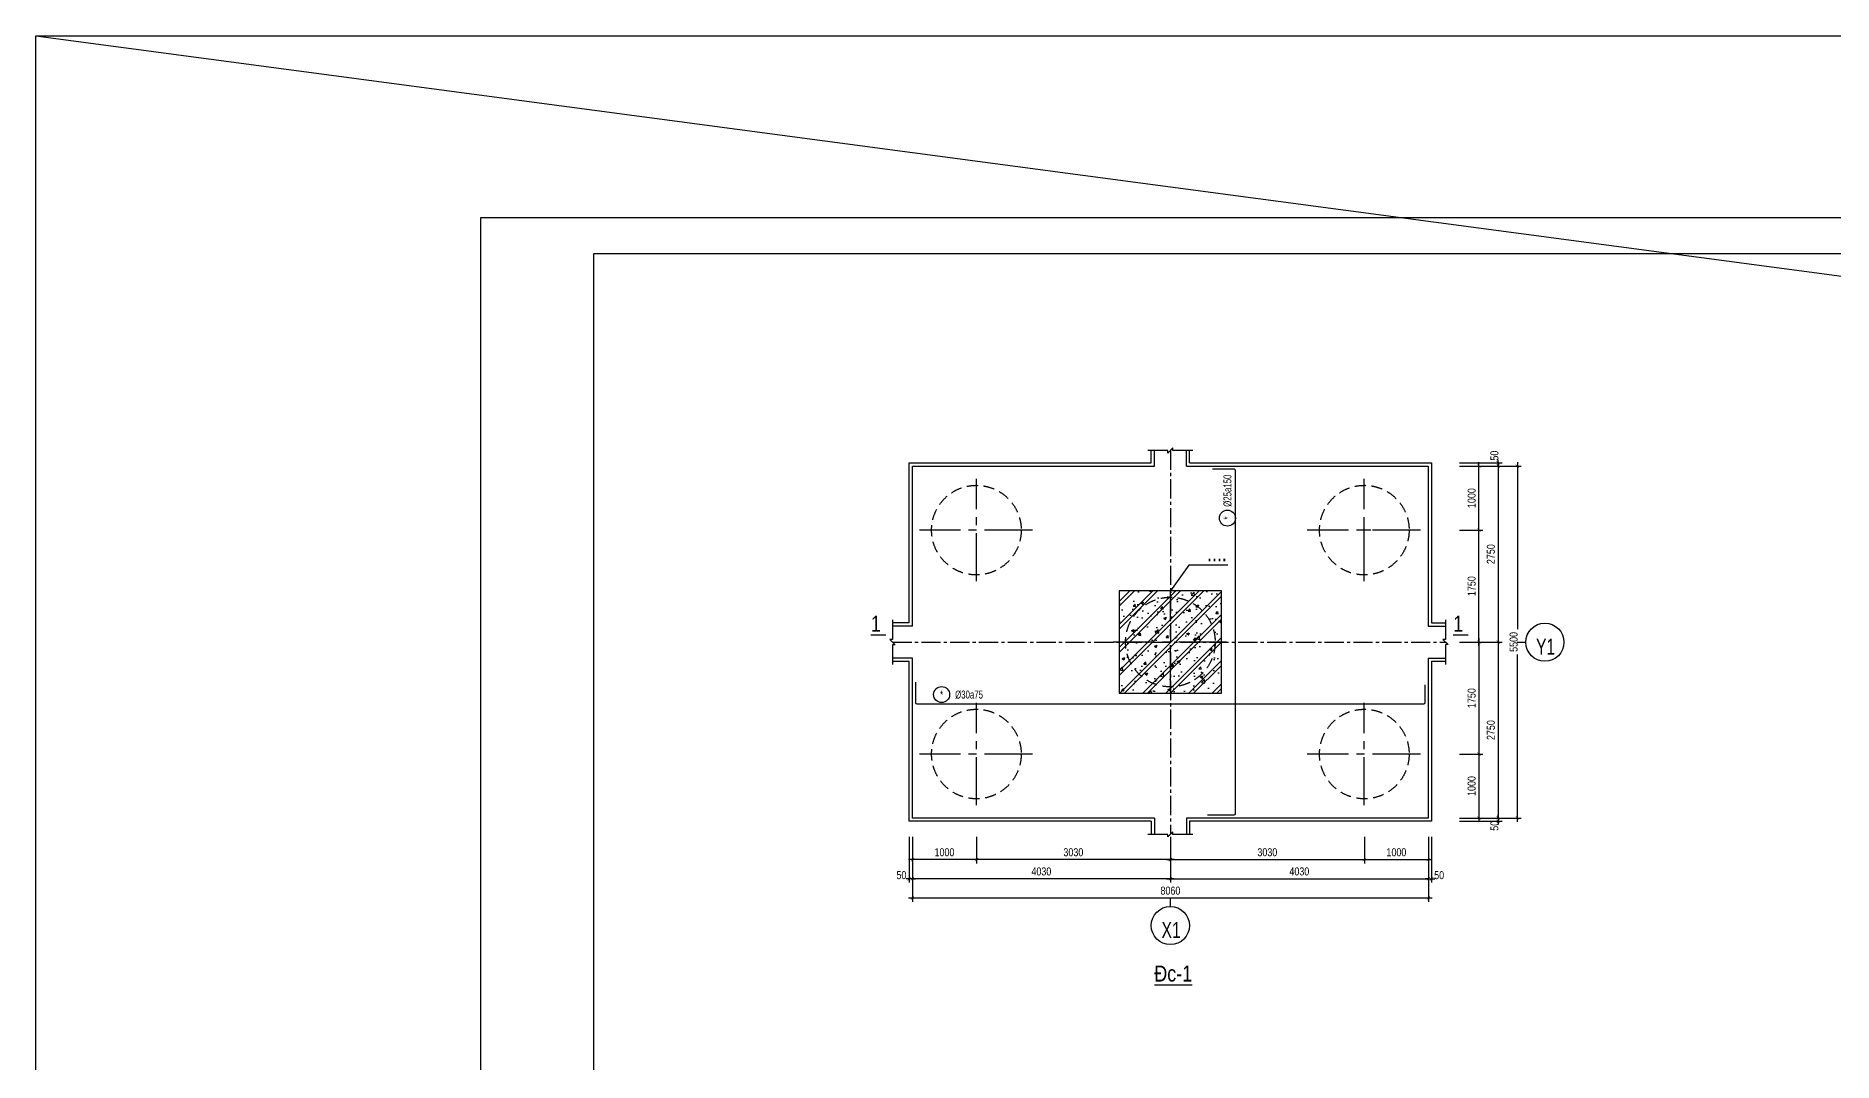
# Model space of a CAD drawing. Extents: x 71 to 2424299, y -14 to 1061502.
# Drawn here: x 1082950 to 1096987, y 494781 to 502800 of the extents above; entities that cross this region are included whole.
import ezdxf
from ezdxf.enums import TextEntityAlignment as Align

# ---------------------------------------------------------------- set-up
doc = ezdxf.new("R2010")
doc.units = 0
doc.header["$LTSCALE"] = 1000
doc.header["$MEASUREMENT"] = 0
doc.header["$PDMODE"] = 3
doc.linetypes.add('CENTER2', pattern=[1.125, 0.75, -0.125, 0.125, -0.125])
doc.linetypes.add('HIDDEN', pattern=[0.375, 0.25, -0.125])
doc.layers.get('0').update_dxf_attribs({"linetype": 'CONTINUOUS'})
doc.layers.get('Defpoints').update_dxf_attribs({"linetype": 'CONTINUOUS'})
for name, color, linetype in [('CDC.01.AXIS', 160, 'CENTER2'), ('CDC.02.DIM', 1, 'CONTINUOUS'), ('CDC.03.BORDER', 3, 'CONTINUOUS'), ('CDC.04.HIDDEN', 8, 'HIDDEN'), ('CDC.05.STEEL', 4, 'CONTINUOUS'), ('CDC.06.TEXT', 2, 'CONTINUOUS'), ('CDC.09.COLUMN', 4, 'CONTINUOUS'), ('CDC.10.HATCH', 9, 'CONTINUOUS'), ('CDC.11.NOTE', 8, 'CONTINUOUS'), ('CDC.12.PILE', 7, 'CONTINUOUS'), ('CDC.14.STEELNUM', 9, 'CONTINUOUS'), ('KCS_CHI', 1, 'CONTINUOUS')]:
    doc.layers.add(name, color=color, linetype=linetype)
doc.styles.add('ARIAL', font='arial.ttf', dxfattribs={"width": 0.8})
doc.dimstyles.new('50', dxfattribs={"dimscale": 25, "dimtxt": 2.5, "dimasz": 1, "dimexe": 1.2, "dimexo": 0, "dimgap": 1, "dimtad": 1, "dimdec": 0, "dimlfac": 2, "dimdsep": 46, "dimtxsty": 'ARIAL', "dimblk": 'ARCHTICK', "dimcen": 1, "dimdle": 1.2, "dimclrd": 1, "dimclre": 1, "dimclrt": 2, "dimadec": 0, "dimazin": 0, "dimtfac": 0.00072, "dimtdec": 0, "dimtix": 1, "dimtmove": 2, "dimatfit": 3, "dimfxl": 1, "dimtolj": 1, "dimarcsym": 0})

# ---------------------------------------------------------------- blocks, each defined once
blk = doc.blocks.new('_ArchTick')
at = {"color": 0, "linetype": 'ByBlock', "const_width": 0.15}
blk.add_lwpolyline([(-0.5, -0.5), (0.5, 0.5)], dxfattribs=at)
blk = doc.blocks.new('*D1548')
at = {"layer": 'CDC.02.DIM', "color": 1, "lineweight": -2, "transparency": 16777216}
for p, q in [((1089796, 496540), (1089796, 496183)), ((1091811, 496540), (1091811, 496183)), ((1091841, 496213), (1089766, 496213))]:
    blk.add_line(p, q, dxfattribs=at)
at = {"layer": 'Defpoints', "color": 0, "transparency": 16777216}
for p in [(1089796, 496540), (1091811, 496540), (1089796, 496213)]:
    blk.add_point(p, dxfattribs=at)
at = {"layer": 'CDC.02.DIM', "color": 1, "lineweight": -2, "transparency": 16777216, "xscale": 25, "yscale": 25, "zscale": 25, "rotation": 180}
blk.add_blockref('_ArchTick', (1089796, 496213), dxfattribs=at)
at = {"layer": 'CDC.02.DIM', "color": 1, "lineweight": -2, "transparency": 16777216, "xscale": 25, "yscale": 25, "zscale": 25}
blk.add_blockref('_ArchTick', (1091811, 496213), dxfattribs=at)
at = {"layer": 'CDC.02.DIM', "color": 2, "transparency": 16777216, "insert": (1090803, 496270), "char_height": 62.5, "attachment_point": 5, "style": 'ARIAL'}
blk.add_mtext('\\A1;4030', dxfattribs=at)
blk = doc.blocks.new('*D1549')
at = {"layer": 'CDC.02.DIM', "color": 1, "lineweight": -2, "transparency": 16777216}
for p, q in [((1089771, 496540), (1089771, 496183)), ((1089796, 496540), (1089796, 496183)), ((1089771, 496213), (1089746, 496213)), ((1089796, 496213), (1089771, 496213)), ((1089796, 496213), (1089821, 496213))]:
    blk.add_line(p, q, dxfattribs=at)
at = {"layer": 'Defpoints', "color": 0, "transparency": 16777216}
for p in [(1089771, 496540), (1089796, 496540), (1089771, 496213)]:
    blk.add_point(p, dxfattribs=at)
at = {"layer": 'CDC.02.DIM', "color": 1, "lineweight": -2, "transparency": 16777216, "xscale": 25, "yscale": 25, "zscale": 25}
blk.add_blockref('_ArchTick', (1089771, 496213), dxfattribs=at)
at = {"layer": 'CDC.02.DIM', "color": 1, "lineweight": -2, "transparency": 16777216, "xscale": 25, "yscale": 25, "zscale": 25, "rotation": 180}
blk.add_blockref('_ArchTick', (1089796, 496213), dxfattribs=at)
at = {"layer": 'CDC.02.DIM', "color": 2, "transparency": 16777216, "insert": (1089710, 496241), "char_height": 62.5, "attachment_point": 5, "style": 'ARIAL'}
blk.add_mtext('\\A1;50', dxfattribs=at)
blk = doc.blocks.new('*D1550')
at = {"layer": 'CDC.02.DIM', "color": 1, "lineweight": -2, "transparency": 16777216}
for p, q in [((1091811, 496540), (1091811, 496183)), ((1093826, 496540), (1093826, 496183)), ((1091781, 496213), (1093856, 496213))]:
    blk.add_line(p, q, dxfattribs=at)
at = {"layer": 'Defpoints', "color": 0, "transparency": 16777216}
for p in [(1091811, 496540), (1093826, 496540), (1093826, 496213)]:
    blk.add_point(p, dxfattribs=at)
at = {"layer": 'CDC.02.DIM', "color": 1, "lineweight": -2, "transparency": 16777216, "xscale": 25, "yscale": 25, "zscale": 25, "rotation": 180}
blk.add_blockref('_ArchTick', (1091811, 496213), dxfattribs=at)
at = {"layer": 'CDC.02.DIM', "color": 1, "lineweight": -2, "transparency": 16777216, "xscale": 25, "yscale": 25, "zscale": 25}
blk.add_blockref('_ArchTick', (1093826, 496213), dxfattribs=at)
at = {"layer": 'CDC.02.DIM', "color": 2, "transparency": 16777216, "insert": (1092818, 496270), "char_height": 62.5, "attachment_point": 5, "style": 'ARIAL'}
blk.add_mtext('\\A1;4030', dxfattribs=at)
blk = doc.blocks.new('*D1551')
at = {"layer": 'CDC.02.DIM', "color": 1, "lineweight": -2, "transparency": 16777216}
for p, q in [((1093826, 496540), (1093826, 496183)), ((1093851, 496540), (1093851, 496183)), ((1093826, 496213), (1093801, 496213)), ((1093826, 496213), (1093851, 496213)), ((1093851, 496213), (1093876, 496213))]:
    blk.add_line(p, q, dxfattribs=at)
at = {"layer": 'Defpoints', "color": 0, "transparency": 16777216}
for p in [(1093826, 496540), (1093851, 496540), (1093851, 496213)]:
    blk.add_point(p, dxfattribs=at)
at = {"layer": 'CDC.02.DIM', "color": 1, "lineweight": -2, "transparency": 16777216, "xscale": 25, "yscale": 25, "zscale": 25}
blk.add_blockref('_ArchTick', (1093826, 496213), dxfattribs=at)
at = {"layer": 'CDC.02.DIM', "color": 1, "lineweight": -2, "transparency": 16777216, "xscale": 25, "yscale": 25, "zscale": 25, "rotation": 180}
blk.add_blockref('_ArchTick', (1093851, 496213), dxfattribs=at)
at = {"layer": 'CDC.02.DIM', "color": 2, "transparency": 16777216, "insert": (1093910, 496241), "char_height": 62.5, "attachment_point": 5, "style": 'ARIAL'}
blk.add_mtext('\\A1;50', dxfattribs=at)
blk = doc.blocks.new('*D1552')
at = {"layer": 'CDC.02.DIM', "color": 1, "lineweight": -2, "transparency": 16777216}
for p, q in [((1089796, 496540), (1089796, 496033)), ((1093826, 496540), (1093826, 496033)), ((1089766, 496063), (1093856, 496063))]:
    blk.add_line(p, q, dxfattribs=at)
at = {"layer": 'Defpoints', "color": 0, "transparency": 16777216}
for p in [(1089796, 496540), (1093826, 496540), (1093826, 496063)]:
    blk.add_point(p, dxfattribs=at)
at = {"layer": 'CDC.02.DIM', "color": 1, "lineweight": -2, "transparency": 16777216, "xscale": 25, "yscale": 25, "zscale": 25, "rotation": 180}
blk.add_blockref('_ArchTick', (1089796, 496063), dxfattribs=at)
at = {"layer": 'CDC.02.DIM', "color": 1, "lineweight": -2, "transparency": 16777216, "xscale": 25, "yscale": 25, "zscale": 25}
blk.add_blockref('_ArchTick', (1093826, 496063), dxfattribs=at)
at = {"layer": 'CDC.02.DIM', "color": 2, "transparency": 16777216, "insert": (1091811, 496120), "char_height": 62.5, "attachment_point": 5, "style": 'ARIAL'}
blk.add_mtext('\\A1;8060', dxfattribs=at)
blk = doc.blocks.new('*D1553')
at = {"layer": 'CDC.02.DIM', "color": 1, "lineweight": -2, "transparency": 16777216}
for p, q in [((1090296, 496540), (1090296, 496333)), ((1091811, 496540), (1091811, 496333)), ((1091841, 496363), (1090266, 496363))]:
    blk.add_line(p, q, dxfattribs=at)
at = {"layer": 'Defpoints', "color": 0, "transparency": 16777216}
for p in [(1090296, 496540), (1091811, 496540), (1090296, 496363)]:
    blk.add_point(p, dxfattribs=at)
at = {"layer": 'CDC.02.DIM', "color": 1, "lineweight": -2, "transparency": 16777216, "xscale": 25, "yscale": 25, "zscale": 25, "rotation": 180}
blk.add_blockref('_ArchTick', (1090296, 496363), dxfattribs=at)
at = {"layer": 'CDC.02.DIM', "color": 1, "lineweight": -2, "transparency": 16777216, "xscale": 25, "yscale": 25, "zscale": 25}
blk.add_blockref('_ArchTick', (1091811, 496363), dxfattribs=at)
at = {"layer": 'CDC.02.DIM', "color": 2, "transparency": 16777216, "insert": (1091053, 496420), "char_height": 62.5, "attachment_point": 5, "style": 'ARIAL'}
blk.add_mtext('\\A1;3030', dxfattribs=at)
blk = doc.blocks.new('*D1554')
at = {"layer": 'CDC.02.DIM', "color": 1, "lineweight": -2, "transparency": 16777216}
for p, q in [((1091811, 496540), (1091811, 496333)), ((1093326, 496540), (1093326, 496333)), ((1091781, 496363), (1093356, 496363))]:
    blk.add_line(p, q, dxfattribs=at)
at = {"layer": 'Defpoints', "color": 0, "transparency": 16777216}
for p in [(1091811, 496540), (1093326, 496540), (1093326, 496363)]:
    blk.add_point(p, dxfattribs=at)
at = {"layer": 'CDC.02.DIM', "color": 1, "lineweight": -2, "transparency": 16777216, "xscale": 25, "yscale": 25, "zscale": 25, "rotation": 180}
blk.add_blockref('_ArchTick', (1091811, 496363), dxfattribs=at)
at = {"layer": 'CDC.02.DIM', "color": 1, "lineweight": -2, "transparency": 16777216, "xscale": 25, "yscale": 25, "zscale": 25}
blk.add_blockref('_ArchTick', (1093326, 496363), dxfattribs=at)
at = {"layer": 'CDC.02.DIM', "color": 2, "transparency": 16777216, "insert": (1092568, 496420), "char_height": 62.5, "attachment_point": 5, "style": 'ARIAL'}
blk.add_mtext('\\A1;3030', dxfattribs=at)
blk = doc.blocks.new('*D1555')
at = {"layer": 'CDC.02.DIM', "color": 1, "lineweight": -2, "transparency": 16777216}
for p, q in [((1094070, 499438), (1094401, 499438)), ((1094371, 499468), (1094371, 498033)), ((1094070, 498063), (1094401, 498063))]:
    blk.add_line(p, q, dxfattribs=at)
at = {"layer": 'Defpoints', "color": 0, "transparency": 16777216}
for p in [(1094070, 499438), (1094070, 498063), (1094371, 498063)]:
    blk.add_point(p, dxfattribs=at)
at = {"layer": 'CDC.02.DIM', "color": 1, "lineweight": -2, "transparency": 16777216, "xscale": 25, "yscale": 25, "zscale": 25}
for p, rotation in [((1094371, 499438), 90), ((1094371, 498063), 270)]:
    blk.add_blockref('_ArchTick', p, dxfattribs=dict(at, rotation=rotation))
at = {"layer": 'CDC.02.DIM', "color": 2, "transparency": 16777216, "insert": (1094314, 498750), "char_height": 62.5, "attachment_point": 5, "rotation": 90, "style": 'ARIAL'}
blk.add_mtext('\\A1;2750', dxfattribs=at)
blk = doc.blocks.new('*D1556')
at = {"layer": 'CDC.02.DIM', "color": 1, "lineweight": -2, "transparency": 16777216}
for p, q in [((1094070, 498063), (1094401, 498063)), ((1094371, 498093), (1094371, 496658)), ((1094070, 496688), (1094401, 496688))]:
    blk.add_line(p, q, dxfattribs=at)
at = {"layer": 'Defpoints', "color": 0, "transparency": 16777216}
for p in [(1094070, 498063), (1094070, 496688), (1094371, 496688)]:
    blk.add_point(p, dxfattribs=at)
at = {"layer": 'CDC.02.DIM', "color": 1, "lineweight": -2, "transparency": 16777216, "xscale": 25, "yscale": 25, "zscale": 25}
for p, rotation in [((1094371, 498063), 90), ((1094371, 496688), 270)]:
    blk.add_blockref('_ArchTick', p, dxfattribs=dict(at, rotation=rotation))
at = {"layer": 'CDC.02.DIM', "color": 2, "transparency": 16777216, "insert": (1094314, 497375), "char_height": 62.5, "attachment_point": 5, "rotation": 90, "style": 'ARIAL'}
blk.add_mtext('\\A1;2750', dxfattribs=at)
blk = doc.blocks.new('*D1557')
at = {"layer": 'CDC.02.DIM', "color": 1, "lineweight": -2, "transparency": 16777216}
for p, q in [((1094070, 499438), (1094551, 499438)), ((1094521, 499468), (1094521, 498164)), ((1094521, 496658), (1094521, 497965)), ((1094070, 496688), (1094551, 496688))]:
    blk.add_line(p, q, dxfattribs=at)
at = {"layer": 'Defpoints', "color": 0, "transparency": 16777216}
for p in [(1094070, 499438), (1094070, 496688), (1094521, 496688)]:
    blk.add_point(p, dxfattribs=at)
at = {"layer": 'CDC.02.DIM', "color": 1, "lineweight": -2, "transparency": 16777216, "xscale": 25, "yscale": 25, "zscale": 25}
for p, rotation in [((1094521, 499438), 90), ((1094521, 496688), 270)]:
    blk.add_blockref('_ArchTick', p, dxfattribs=dict(at, rotation=rotation))
at = {"layer": 'CDC.02.DIM', "color": 2, "transparency": 16777216, "insert": (1094492, 498064), "char_height": 62.5, "attachment_point": 5, "rotation": 90, "style": 'ARIAL'}
blk.add_mtext('\\A1;5500', dxfattribs=at)
blk = doc.blocks.new('*D1558')
at = {"layer": 'CDC.02.DIM', "color": 1, "lineweight": -2, "transparency": 16777216}
for p, q in [((1094070, 499463), (1094401, 499463)), ((1094070, 499438), (1094401, 499438)), ((1094371, 499463), (1094371, 499488)), ((1094371, 499438), (1094371, 499463)), ((1094371, 499438), (1094371, 499413))]:
    blk.add_line(p, q, dxfattribs=at)
at = {"layer": 'Defpoints', "color": 0, "transparency": 16777216}
for p in [(1094070, 499463), (1094070, 499438), (1094371, 499463)]:
    blk.add_point(p, dxfattribs=at)
at = {"layer": 'CDC.02.DIM', "color": 1, "lineweight": -2, "transparency": 16777216, "xscale": 25, "yscale": 25, "zscale": 25}
for p, rotation in [((1094371, 499463), 270), ((1094371, 499438), 90)]:
    blk.add_blockref('_ArchTick', p, dxfattribs=dict(at, rotation=rotation))
at = {"layer": 'CDC.02.DIM', "color": 2, "transparency": 16777216, "insert": (1094342, 499520), "char_height": 62.5, "attachment_point": 5, "rotation": 90, "style": 'ARIAL'}
blk.add_mtext('\\A1;50', dxfattribs=at)
blk = doc.blocks.new('*D1559')
at = {"layer": 'CDC.02.DIM', "color": 1, "lineweight": -2, "transparency": 16777216}
for p, q in [((1094070, 496688), (1094401, 496688)), ((1094070, 496663), (1094401, 496663)), ((1094371, 496688), (1094371, 496713)), ((1094371, 496688), (1094371, 496663)), ((1094371, 496663), (1094371, 496638))]:
    blk.add_line(p, q, dxfattribs=at)
at = {"layer": 'Defpoints', "color": 0, "transparency": 16777216}
for p in [(1094070, 496688), (1094070, 496663), (1094371, 496663)]:
    blk.add_point(p, dxfattribs=at)
at = {"layer": 'CDC.02.DIM', "color": 1, "lineweight": -2, "transparency": 16777216, "xscale": 25, "yscale": 25, "zscale": 25}
for p, rotation in [((1094371, 496688), 270), ((1094371, 496663), 90)]:
    blk.add_blockref('_ArchTick', p, dxfattribs=dict(at, rotation=rotation))
at = {"layer": 'CDC.02.DIM', "color": 2, "transparency": 16777216, "insert": (1094342, 496627), "char_height": 62.5, "attachment_point": 5, "rotation": 90, "style": 'ARIAL'}
blk.add_mtext('\\A1;50', dxfattribs=at)
blk = doc.blocks.new('*D1560')
at = {"layer": 'CDC.02.DIM', "color": 1, "lineweight": -2, "transparency": 16777216}
for p, q in [((1094070, 498938, 0), (1094251, 498938, 0)), ((1094221, 498033, 0), (1094221, 498968, 0)), ((1094070, 498063, 0), (1094251, 498063, 0))]:
    blk.add_line(p, q, dxfattribs=at)
at = {"layer": 'Defpoints', "color": 0, "transparency": 16777216}
for p in [(1094070, 498938), (1094221, 498938, 0), (1094070, 498063)]:
    blk.add_point(p, dxfattribs=at)
at = {"layer": 'CDC.02.DIM', "color": 1, "lineweight": -2, "transparency": 16777216, "xscale": 25, "yscale": 25, "zscale": 25}
for p, rotation in [((1094221, 498938, 0), 90), ((1094221, 498063, 0), 270)]:
    blk.add_blockref('_ArchTick', p, dxfattribs=dict(at, rotation=rotation))
at = {"layer": 'CDC.02.DIM', "color": 2, "transparency": 16777216, "insert": (1094164, 498500, 0), "char_height": 62.5, "attachment_point": 5, "rotation": 90, "style": 'ARIAL'}
blk.add_mtext('\\A1;1750', dxfattribs=at)
blk = doc.blocks.new('*D1561')
at = {"layer": 'CDC.02.DIM', "color": 1, "lineweight": -2, "transparency": 16777216}
for p, q in [((1094070, 498063, 0), (1094251, 498063, 0)), ((1094221, 498093, 0), (1094221, 497158, 0)), ((1094070, 497188, 0), (1094251, 497188, 0))]:
    blk.add_line(p, q, dxfattribs=at)
at = {"layer": 'Defpoints', "color": 0, "transparency": 16777216}
for p in [(1094070, 498063, 0), (1094070, 497188, 0), (1094221, 497188, 0)]:
    blk.add_point(p, dxfattribs=at)
at = {"layer": 'CDC.02.DIM', "color": 1, "lineweight": -2, "transparency": 16777216, "xscale": 25, "yscale": 25, "zscale": 25}
for p, rotation in [((1094221, 498063, 0), 90), ((1094221, 497188, 0), 270)]:
    blk.add_blockref('_ArchTick', p, dxfattribs=dict(at, rotation=rotation))
at = {"layer": 'CDC.02.DIM', "color": 2, "transparency": 16777216, "insert": (1094164, 497625, 0), "char_height": 62.5, "attachment_point": 5, "rotation": 90, "style": 'ARIAL'}
blk.add_mtext('\\A1;1750', dxfattribs=at)
blk = doc.blocks.new('D1400')
at = {"layer": 'CDC.01.AXIS'}
for p, q in [((0, -800), (0, 800)), ((879, 0), (-891, 0))]:
    blk.add_line(p, q, dxfattribs=at)
at = {"layer": 'CDC.04.HIDDEN', "ltscale": 0.7}
blk.add_circle((0, 0), 700, dxfattribs=at)
blk = doc.blocks.new('*D1703')
at = {"layer": 'CDC.02.DIM', "color": 1, "lineweight": -2, "transparency": 16777216}
for p, q in [((1089796, 496540), (1089796, 496333)), ((1090296, 496540), (1090296, 496333)), ((1090326, 496363), (1089766, 496363))]:
    blk.add_line(p, q, dxfattribs=at)
at = {"layer": 'Defpoints', "color": 0, "transparency": 16777216}
for p in [(1089796, 496540), (1090296, 496540), (1089796, 496363)]:
    blk.add_point(p, dxfattribs=at)
at = {"layer": 'CDC.02.DIM', "color": 1, "lineweight": -2, "transparency": 16777216, "xscale": 25, "yscale": 25, "zscale": 25, "rotation": 180}
blk.add_blockref('_ArchTick', (1089796, 496363), dxfattribs=at)
at = {"layer": 'CDC.02.DIM', "color": 1, "lineweight": -2, "transparency": 16777216, "xscale": 25, "yscale": 25, "zscale": 25}
blk.add_blockref('_ArchTick', (1090296, 496363), dxfattribs=at)
at = {"layer": 'CDC.02.DIM', "color": 2, "transparency": 16777216, "insert": (1090046, 496420), "char_height": 62.5, "attachment_point": 5, "style": 'ARIAL'}
blk.add_mtext('\\A1;1000', dxfattribs=at)
blk = doc.blocks.new('*D1704')
at = {"layer": 'CDC.02.DIM', "color": 1, "lineweight": -2, "transparency": 16777216}
for p, q in [((1093326, 496540), (1093326, 496333)), ((1093826, 496540), (1093826, 496333)), ((1093296, 496363), (1093856, 496363))]:
    blk.add_line(p, q, dxfattribs=at)
at = {"layer": 'Defpoints', "color": 0, "transparency": 16777216}
for p in [(1093326, 496540), (1093826, 496540), (1093826, 496363)]:
    blk.add_point(p, dxfattribs=at)
at = {"layer": 'CDC.02.DIM', "color": 1, "lineweight": -2, "transparency": 16777216, "xscale": 25, "yscale": 25, "zscale": 25, "rotation": 180}
blk.add_blockref('_ArchTick', (1093326, 496363), dxfattribs=at)
at = {"layer": 'CDC.02.DIM', "color": 1, "lineweight": -2, "transparency": 16777216, "xscale": 25, "yscale": 25, "zscale": 25}
blk.add_blockref('_ArchTick', (1093826, 496363), dxfattribs=at)
at = {"layer": 'CDC.02.DIM', "color": 2, "transparency": 16777216, "insert": (1093576, 496420), "char_height": 62.5, "attachment_point": 5, "style": 'ARIAL'}
blk.add_mtext('\\A1;1000', dxfattribs=at)
blk = doc.blocks.new('*D1705')
at = {"layer": 'CDC.02.DIM', "color": 1, "lineweight": -2, "transparency": 16777216}
for p, q in [((1094070, 497188), (1094251, 497188)), ((1094221, 497218), (1094221, 496658)), ((1094070, 496688), (1094251, 496688))]:
    blk.add_line(p, q, dxfattribs=at)
at = {"layer": 'Defpoints', "color": 0, "transparency": 16777216}
for p in [(1094070, 497188, 0), (1094070, 496688, 0), (1094221, 496688)]:
    blk.add_point(p, dxfattribs=at)
at = {"layer": 'CDC.02.DIM', "color": 1, "lineweight": -2, "transparency": 16777216, "xscale": 25, "yscale": 25, "zscale": 25}
for p, rotation in [((1094221, 497188), 90), ((1094221, 496688), 270)]:
    blk.add_blockref('_ArchTick', p, dxfattribs=dict(at, rotation=rotation))
at = {"layer": 'CDC.02.DIM', "color": 2, "transparency": 16777216, "insert": (1094164, 496938), "char_height": 62.5, "attachment_point": 5, "rotation": 90, "style": 'ARIAL'}
blk.add_mtext('\\A1;1000', dxfattribs=at)
blk = doc.blocks.new('*D1706')
at = {"layer": 'CDC.02.DIM', "color": 1, "lineweight": -2, "transparency": 16777216}
for p, q in [((1094070, 499438), (1094251, 499438)), ((1094221, 498908), (1094221, 499468)), ((1094070, 498938), (1094251, 498938))]:
    blk.add_line(p, q, dxfattribs=at)
at = {"layer": 'Defpoints', "color": 0, "transparency": 16777216}
for p in [(1094070, 499438), (1094221, 499438), (1094070, 498938)]:
    blk.add_point(p, dxfattribs=at)
at = {"layer": 'CDC.02.DIM', "color": 1, "lineweight": -2, "transparency": 16777216, "xscale": 25, "yscale": 25, "zscale": 25}
for p, rotation in [((1094221, 499438), 90), ((1094221, 498938), 270)]:
    blk.add_blockref('_ArchTick', p, dxfattribs=dict(at, rotation=rotation))
at = {"layer": 'CDC.02.DIM', "color": 2, "transparency": 16777216, "insert": (1094164, 499188), "char_height": 62.5, "attachment_point": 5, "rotation": 90, "style": 'ARIAL'}
blk.add_mtext('\\A1;1000', dxfattribs=at)
blk = doc.blocks.new('34')
at = {"color": 4, "elevation": 0}
blk.add_lwpolyline([(1087304, 521743), (1107165, 521743), (1107165, 536023), (1087304, 536023)], close=True, dxfattribs=at)
at = {"layer": 'Defpoints', "elevation": 0}
blk.add_lwpolyline([(1086424, 521457), (1086424, 536307), (1107449, 536307), (1107449, 521457), (1086424, 521457)], close=True, dxfattribs=at)

msp = doc.modelspace()

# ---------------------------------------------------------------- hatches: boundary and pattern name
at = {"layer": 'CDC.10.HATCH'}
h = msp.add_hatch(dxfattribs=at)
h.set_pattern_fill('CHAU-01', color=256, scale=30, style=0, pattern_type=2)
h.set_pattern_definition([(50, (0, -17150), (215.178055, -18.82564), [22.5, -247.5]), (355, (0, -17150), (-41.6254, 225.65764), [18, -198]), (100.4514, (17.93, -17151.57), (173.552815, 206.831863), [19.122057, -210.342634]), (46.1842, (0, -17090), (320.172315, -49.655704), [33.75, -371.25]), (96.6356, (26.68, -17094.14), (280.39881, 292.23536), [28.68309, -315.5139]), (351.1842, (0, -17090), (280.39858, 292.23558), [27, -297]), (21, (30, -17105), (179.072116, -120.785667), [22.5, -247.5]), (326, (30, -17105), (72.9946, 217.545014), [18, -198]), (71.4514, (44.92, -17115.07), (252.06679, 96.75915), [19.122057, -210.342634]), (37.5, (0, -17150), (3.6479566, 99.868156), [0, -195.6, 0, -201, 0, -198.75]), (7.5, (0, -17150), (78.920861, 118.323514), [0, -114.6, 0, -191.1, 0, -75.75]), (327.5, (-66.9, -17150), (160.146731, -6.7664615), [0, -75, 0, -234, 0, -310.5]), (317.5, (-96.9, -17150), (174.95585, 30.031495), [0, -97.5, 0, -155.4, 0, -220.5]), (45, (0, -17150), (-90.156115, 90.156115), []), (45, (0, -17113.25), (-90.156115, 90.156115), [])])
h.paths.add_polyline_path([(1091810.52, 498062.89), (1091760.52, 498062.89), (1091460.52, 498062.89, 0.41421356), (1091810.52, 497712.89)], flags=17)
h.paths.add_polyline_path([(1092160.52, 498062.89), (1091810.52, 498062.89), (1091810.52, 498012.89), (1091810.52, 497712.89, 0.41421356)], flags=17)
h.paths.add_polyline_path([(1091810.52, 498412.89), (1091810.52, 498062.89), (1091860.52, 498062.89), (1092160.52, 498062.89, 0.41421356)], flags=17)
h.paths.add_polyline_path([(1091810.52, 498412.89, 0.41421356), (1091460.52, 498062.89), (1091810.52, 498062.89), (1091810.52, 498112.89)], flags=17)
h.paths.add_polyline_path([(1091810.52, 498412.89), (1091810.52, 498462.89), (1091410.52, 498462.89), (1091410.52, 498062.89), (1091460.52, 498062.89, -0.41421356)])
h.paths.add_polyline_path([(1092210.52, 498462.89), (1091810.52, 498462.89), (1091810.52, 498412.89, -0.41421356), (1092160.52, 498062.89), (1092210.52, 498062.89)])
h.paths.add_polyline_path([(1092210.52, 498062.89), (1092160.52, 498062.89, -0.41421356), (1091810.52, 497712.89), (1091810.52, 497662.89), (1092210.52, 497662.89)])
h.paths.add_polyline_path([(1091460.52, 498062.89), (1091410.52, 498062.89), (1091410.52, 497662.89), (1091810.52, 497662.89), (1091810.52, 497712.89, -0.41421356)])

# ---------------------------------------------------------------- linework, layer by layer
at = {"layer": 'CDC.01.AXIS', "ltscale": 0.2}
for p, q in [((1091810.52, 499560), (1091810.52, 496560)), ((1089640.53, 498062.89), (1093960, 498062.89))]:
    msp.add_line(p, q, dxfattribs=at)
at = {"layer": 'CDC.01.AXIS'}
for p, q in [((1093375.51, 498937.89), (1093275.51, 498937.89)), ((1093325.51, 498887.89), (1093325.51, 498987.89))]:
    msp.add_line(p, q, dxfattribs=at)
at = {"layer": 'CDC.03.BORDER'}
for p, q in [((1091685.52, 499437.89), (1091685.52, 499560)), ((1091935.52, 499437.89), (1091935.52, 499560)), ((1089795.53, 498187.37), (1089640.53, 498187.37)), ((1093825.52, 498187.89), (1093960, 498187.89)), ((1089795.53, 497937.37), (1089640.53, 497937.37)), ((1093825.52, 497937.89), (1093960, 497937.89)), ((1091685.52, 496687.89), (1091685.52, 496560)), ((1091935.52, 496687.89), (1091935.52, 496560))]:
    msp.add_line(p, q, dxfattribs=at)
at = {"layer": 'CDC.03.BORDER', "elevation": 0}
for points in [[(1089795.53, 498187.37), (1089795.53, 499437.89), (1091685.52, 499437.89)], [(1091935.52, 499437.89), (1093825.52, 499437.89), (1093825.52, 498187.89)], [(1091685.52, 496687.89), (1089795.53, 496687.89), (1089795.53, 497937.37)], [(1093825.52, 497937.89), (1093825.52, 496687.89), (1091935.52, 496687.89)]]:
    msp.add_lwpolyline(points, dxfattribs=at)
at = {"layer": 'CDC.05.STEEL', "elevation": 0}
for points in [[(1092100, 496712.89), (1092309.43, 496712.89, 0.41421356), (1092319.43, 496722.89), (1092319.43, 499402.89, 0.41421356), (1092309.43, 499412.89), (1092140, 499412.89)], [(1089820.53, 497750), (1089820.53, 497590.28, 0.41421356), (1089830.53, 497580.28), (1093790.52, 497580.28, 0.41421356), (1093800.52, 497590.28), (1093800.52, 497730)]]:
    msp.add_lwpolyline(points, format="xyb", dxfattribs=at)
at = {"layer": 'CDC.09.COLUMN', "elevation": 0}
msp.add_lwpolyline([(1091410.52, 497662.89), (1092210.52, 497662.89), (1092210.52, 498462.89), (1091410.52, 498462.89)], close=True, dxfattribs=at)
at = {"layer": 'CDC.11.NOTE'}
for p, q in [((1091660.52, 499462.89), (1091660.52, 499560)), ((1091960.52, 499462.89), (1091960.52, 499560)), ((1089770.53, 498212.37), (1089640.53, 498212.37)), ((1093850.52, 498212.89), (1093960, 498212.89)), ((1094520.52, 498061.92), (1094586.44, 498061.92)), ((1089770.53, 497912.37), (1089640.53, 497912.37)), ((1093850.52, 497912.89), (1093960, 497912.89)), ((1091660.52, 496662.89), (1091660.52, 496560)), ((1091960.52, 496662.89), (1091960.52, 496560)), ((1091810.52, 495996.96), (1091810.52, 496062.89))]:
    msp.add_line(p, q, dxfattribs=at)
at = {"layer": 'CDC.11.NOTE', "elevation": 0}
for points in [[(1091985.52, 499560), (1091830.52, 499560), (1091830.52, 499580), (1091790.52, 499540), (1091790.52, 499560), (1091635.52, 499560)], [(1089770.53, 498212.37), (1089770.53, 499462.89), (1091660.52, 499462.89)], [(1091960.52, 499462.89), (1093850.52, 499462.89), (1093850.52, 498212.89)], [(1089640.53, 498237.37), (1089640.53, 498082.37), (1089620.53, 498082.37), (1089660.53, 498042.37), (1089640.53, 498042.37), (1089640.53, 497887.37)], [(1093960, 498237.89), (1093960, 498082.89), (1093940, 498082.89), (1093980, 498042.89), (1093960, 498042.89), (1093960, 497887.89)], [(1091660.52, 496662.89), (1089770.53, 496662.89), (1089770.53, 497912.37)], [(1093850.52, 497912.89), (1093850.52, 496662.89), (1091960.52, 496662.89)], [(1091985.52, 496560), (1091830.52, 496560), (1091830.52, 496580), (1091790.52, 496540), (1091790.52, 496560), (1091635.52, 496560)]]:
    msp.add_lwpolyline(points, dxfattribs=at)
at = {"layer": 'CDC.11.NOTE'}
for centre in [(1094735.58, 498061.92), (1091810.52, 495847.82)]:
    msp.add_circle(centre, 149.14, dxfattribs=at)
at = {"layer": 'CDC.14.STEELNUM'}
for centre in [(1092256.36, 499031.8, 0), (1090024.22, 497652.66)]:
    msp.add_circle(centre, 62.5, dxfattribs=at)
at = {"layer": 'Defpoints', "color": 1}
msp.add_line((1082950, 502800), (1264360, 478660), dxfattribs=at)
msp.add_lwpolyline([(1082950, 502800), (1264360, 502800), (1264360, 478660), (1082950, 478660)], close=True, dxfattribs=at)
at = {"layer": 'KCS_CHI', "elevation": 0}
msp.add_lwpolyline([(1092258.51, 498663.95), (1091954.94, 498663.95), (1091810.52, 498462.89)], dxfattribs=at)

# ---------------------------------------------------------------- block references
at = {"layer": 'CDC.03.BORDER'}
msp.add_blockref('34', (0, -34927.16), dxfattribs=at)
at = {"layer": 'CDC.12.PILE', "xscale": 0.5, "yscale": 0.5, "zscale": 0.5}
for p in [(1090295.53, 498937.89), (1093325.51, 498937.89), (1091810.52, 498062.89), (1090295.53, 497187.89), (1093325.52, 497187.89)]:
    msp.add_blockref('D1400', p, dxfattribs=at)

# ---------------------------------------------------------------- texts
at = {"layer": 'CDC.06.TEXT', "style": 'ARIAL', "width": 0.7}
msp.add_text('%%C25a150', height=62.5, rotation=90, dxfattribs=at).set_placement((1092256.36, 499245.82, 0), align=Align.MIDDLE_CENTER)
at = {"layer": 'CDC.06.TEXT', "style": 'ARIAL'}
for s, height, width, p in [('....', 125, 0.8, (1092173.91, 498756.83)), ('%%U1 ', 125, 0.8, (1089529.84, 498206.54, 0)), ('%%U1 ', 125, 0.8, (1094078.25, 498206.54, 0)), ('%%C30a75', 62.5, 0.7, (1090238.24, 497652.66)), ('%%UĐc-1', 125, 0.8, (1091832.89, 495472.5))]:
    msp.add_text(s, height=height, dxfattribs=dict(at, width=width)).set_placement(p, align=Align.MIDDLE_CENTER)
at = {"layer": 'CDC.06.TEXT', "char_height": 125, "width": 116.16, "attachment_point": 8, "line_spacing_factor": 0.938532}
for s, insert in [('{\\fArial|b0|i0|c0|p34;\\W0.7;Y1}', (1094741.5, 497964.25)), ('{\\fArial|b0|i0|c0|p34;\\W0.7;X1}', (1091816.44, 495750.15))]:
    msp.add_mtext(s, dxfattribs=dict(at, insert=insert))
at = {"layer": 'CDC.14.STEELNUM', "style": 'ARIAL', "width": 0.7}
msp.add_text('*', height=62.5, rotation=90, dxfattribs=at).set_placement((1092256.36, 499031.8, 0), align=Align.MIDDLE_CENTER)
msp.add_text('*', height=62.5, dxfattribs=at).set_placement((1090024.22, 497652.66), align=Align.MIDDLE_CENTER)

# ---------------------------------------------------------------- dimensions: what is measured, and where the dimension line sits
at = {"layer": 'CDC.02.DIM'}
for base, p1, p2, picture, middle in [((1094370.52, 499462.89), (1094070, 499437.89), (1094070, 499462.89), '*D1558', (1094342.06, 499520)), ((1094520.52, 496687.89), (1094070, 499437.89), (1094070, 496687.89), '*D1557', (1094492.06, 498064.39)), ((1094370.52, 496662.89), (1094070, 496687.89), (1094070, 496662.89), '*D1559', (1094342.06, 496627.16))]:
    dim = msp.add_linear_dim(base=base, p1=p1, p2=p2, angle=90, dimstyle='50', dxfattribs=at)
    dim.commit()
    dim.dimension.update_dxf_attribs({"geometry": picture, "text_midpoint": middle, "dimtype": 160})
for base, p1, p2, angle, picture, middle in [((1094370.52, 498062.89), (1094070, 499437.89), (1094070, 498062.89), 90, '*D1555', (1094313.6, 498750.39)), ((1094220.52, 499437.89), (1094070, 498937.89), (1094070, 499437.89), 90, '*D1706', (1094163.6, 499187.89)), ((1094220.52, 498937.89, 0), (1094070, 498062.89), (1094070, 498937.89), 90, '*D1560', (1094163.6, 498500.39, 0)), ((1094370.52, 496687.89), (1094070, 498062.89), (1094070, 496687.89), 90, '*D1556', (1094313.6, 497375.39)), ((1094220.52, 497187.89, 0), (1094070, 498062.89, 0), (1094070, 497187.89, 0), 270, '*D1561', (1094163.6, 497625.39, 0)), ((1094220.52, 496687.89), (1094070, 497187.89, 0), (1094070, 496687.89, 0), 270, '*D1705', (1094163.6, 496937.89))]:
    dim = msp.add_linear_dim(base=base, p1=p1, p2=p2, angle=angle, dimstyle='50', dxfattribs=at)
    dim.commit()
    dim.dimension.update_dxf_attribs({"geometry": picture, "text_midpoint": middle})
for base, p1, p2, picture, middle in [((1089770.53, 496212.89), (1089795.53, 496540), (1089770.53, 496540), '*D1549', (1089710, 496241.34)), ((1093850.52, 496212.89), (1093825.52, 496540), (1093850.52, 496540), '*D1551', (1093910, 496241.34))]:
    dim = msp.add_linear_dim(base=base, p1=p1, p2=p2, dimstyle='50', dxfattribs=at)
    dim.commit()
    dim.dimension.update_dxf_attribs({"geometry": picture, "text_midpoint": middle, "dimtype": 160})
for base, p1, p2, picture, middle in [((1089795.53, 496212.89), (1091810.52, 496540), (1089795.53, 496540), '*D1548', (1090803.02, 496269.82)), ((1093825.52, 496062.89), (1089795.53, 496540), (1093825.52, 496540), '*D1552', (1091810.52, 496119.8)), ((1089795.53, 496362.89), (1090295.53, 496540), (1089795.53, 496540), '*D1703', (1090045.53, 496419.8)), ((1090295.53, 496362.89), (1091810.52, 496540), (1090295.53, 496540), '*D1553', (1091053.03, 496419.82)), ((1093825.52, 496212.89), (1091810.52, 496540), (1093825.52, 496540), '*D1550', (1092818.02, 496269.82)), ((1093325.51, 496362.89), (1091810.52, 496540), (1093325.51, 496540), '*D1554', (1092568.02, 496419.82)), ((1093825.52, 496362.89), (1093325.51, 496540), (1093825.52, 496540), '*D1704', (1093575.51, 496419.8))]:
    dim = msp.add_linear_dim(base=base, p1=p1, p2=p2, dimstyle='50', dxfattribs=at)
    dim.commit()
    dim.dimension.update_dxf_attribs({"geometry": picture, "text_midpoint": middle})

doc.saveas('drawing.dxf')
